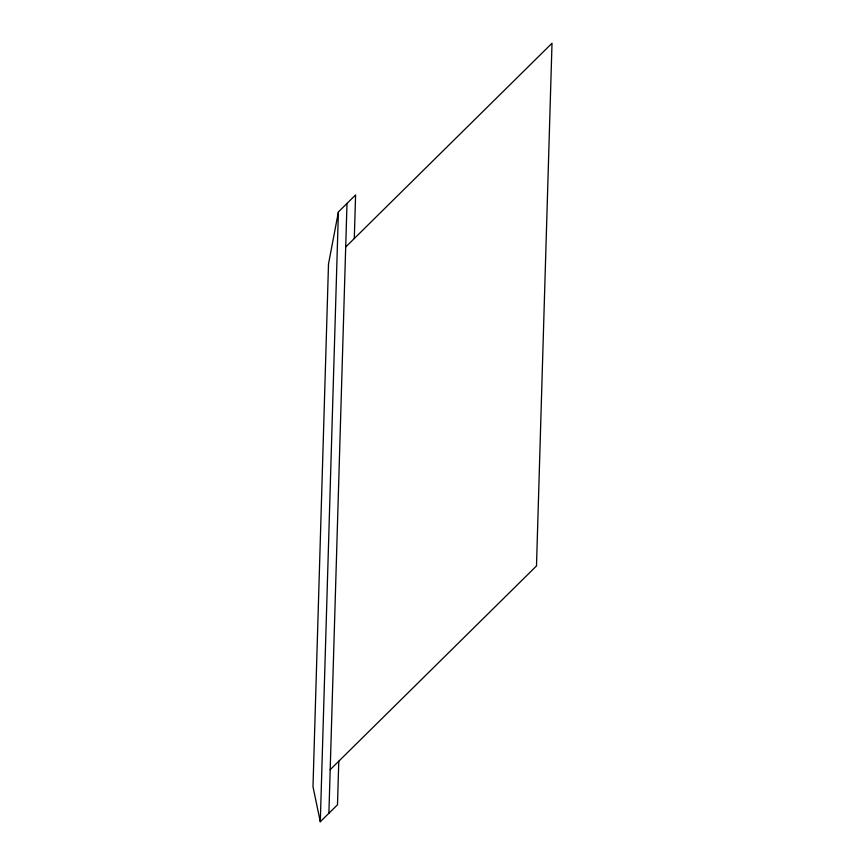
<?xml version="1.0" encoding="UTF-8"?>
<svg xmlns="http://www.w3.org/2000/svg" width="865" height="865" viewBox="0 0 865 865"><rect width="100%" height="100%" fill="white"/><g stroke="black" fill="none" stroke-linecap="round" stroke-linejoin="round"><path stroke-width="1.3" d="M338.777 761.211L337.491 804.774L320.299 821.75L338.399 211.947L355.591 194.96L354.293 238.524M328.895 813.262L346.995 203.459M338.399 211.947L328.505 263.998L312.989 786.685L320.299 821.75M345.697 247.012L552.011 43.25L536.495 565.937L330.181 769.699"/></g></svg>
